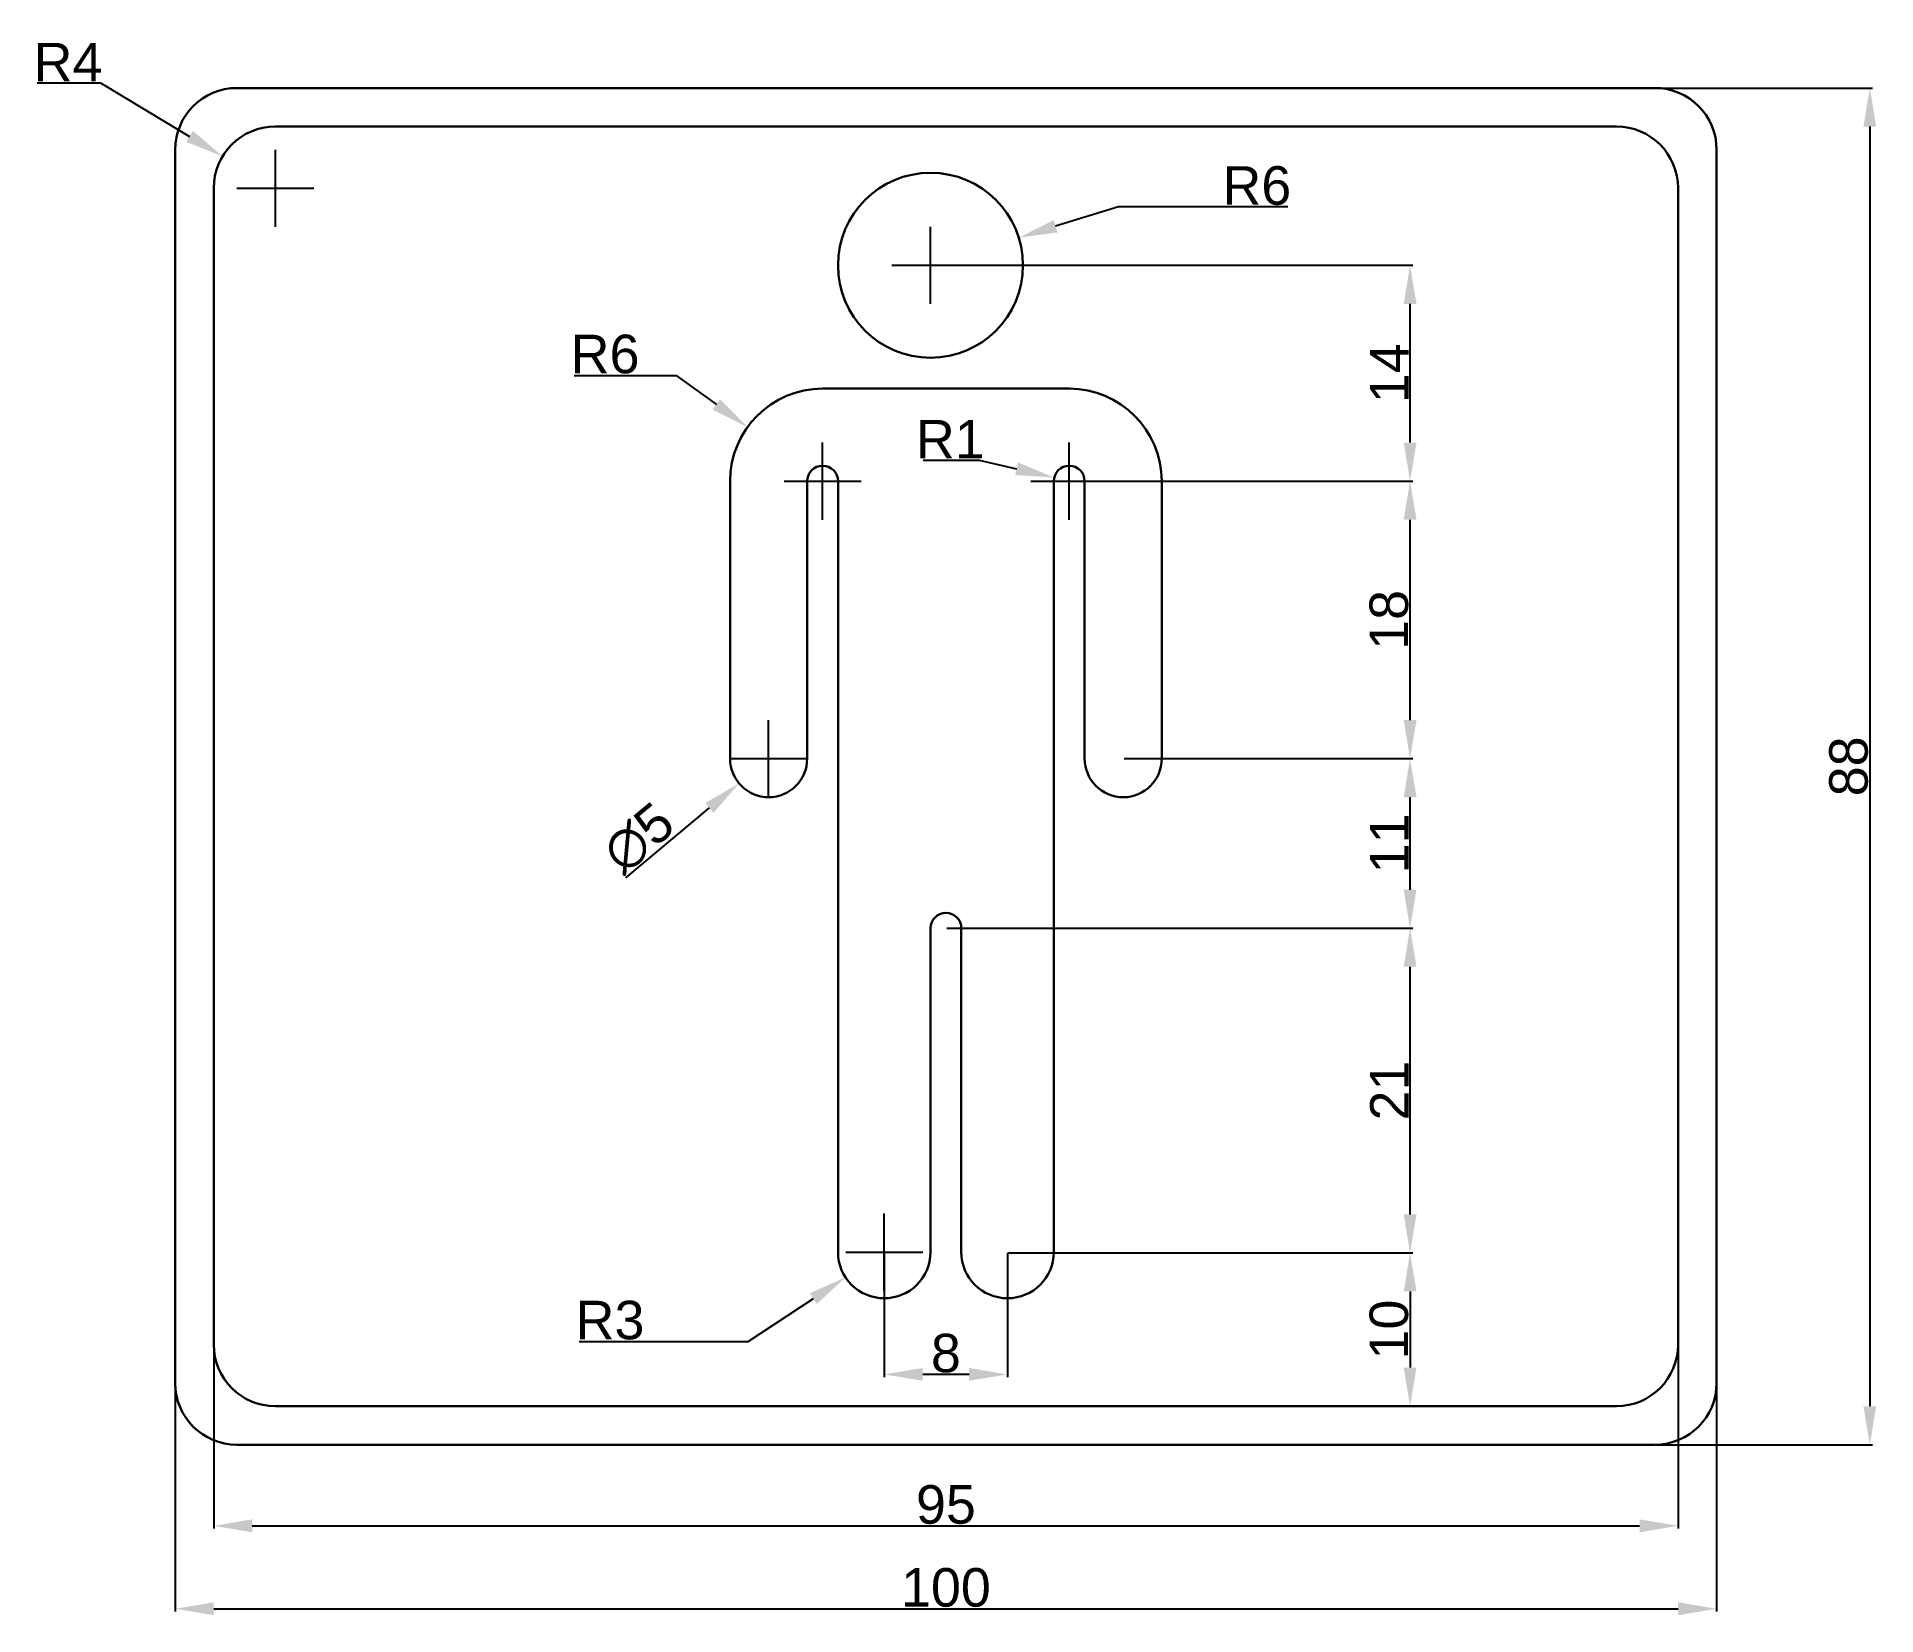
# Model space of a CAD drawing. Header units: inches. Extents: x 6 to 126, y -84 to 18.
import ezdxf

# ---------------------------------------------------------------- set-up
doc = ezdxf.new("R2010")
doc.units = ezdxf.units.IN
doc.header["$MEASUREMENT"] = 0
doc.layers.add('contorno', color=7, linetype='Continuous', lineweight=30)
doc.layers.add('cotas', color=7, linetype='Continuous')
doc.styles.get("Standard").update_dxf_attribs({"font": 'ARIAL.TTF'})
doc.dimstyles.new('Copia de Standard', dxfattribs={"dimtxt": 2.5, "dimasz": 2.5, "dimexe": 0.18, "dimexo": 0.0625, "dimgap": 0.09, "dimtad": 1, "dimtoh": 1, "dimdec": 0, "dimzin": 0, "dimdsep": 46, "dimtxsty": 'Standard', "dimcen": 2.5, "dimadec": 0, "dimazin": 0, "dimtfac": 1, "dimtdec": 0, "dimtofl": 0, "dimtmove": 0, "dimatfit": 3, "dimfxl": 1, "dimtolj": 1, "dimtzin": 0, "dimarcsym": 0})

# ---------------------------------------------------------------- blocks, each defined once
blk = doc.blocks.new('*D1')
at = {"layer": 'cotas', "color": 0, "lineweight": -2}
for p, q in [((76.6, 7.33), (72.52, 6.06)), ((87.58, 7.33), (76.6, 7.33)), ((64.4, 1.03), (64.4, 6.03)), ((61.9, 3.53), (66.9, 3.53))]:
    blk.add_line(p, q, dxfattribs=at)
at = {"layer": 'cotas', "color": 0}
blk.add_solid([(72.39, 6.46), (72.64, 5.66), (70.13, 5.32)], dxfattribs=at)
at = {"layer": 'Defpoints', "color": 0}
for p in [(70.13, 5.32), (64.4, 3.53)]:
    blk.add_point(p, dxfattribs=at)
at = {"layer": 'cotas', "color": 0, "insert": (85.57, 8.69), "char_height": 2.5, "attachment_point": 5}
blk.add_mtext('\\A1;R6', dxfattribs=at)
blk = doc.blocks.new('*D2')
at = {"layer": 'cotas', "color": 0, "lineweight": -2}
for p, q in [((61.4, -62.97), (61.4, -57.97)), ((58.9, -60.47), (63.9, -60.47)), ((52.58, -66.27), (56.81, -63.49)), ((41.6, -66.27), (52.58, -66.27))]:
    blk.add_line(p, q, dxfattribs=at)
at = {"layer": 'cotas', "color": 0}
blk.add_solid([(56.58, -63.14), (57.03, -63.84), (58.89, -62.11)], dxfattribs=at)
at = {"layer": 'Defpoints', "color": 0}
for p in [(61.4, -60.47), (58.89, -62.11)]:
    blk.add_point(p, dxfattribs=at)
at = {"layer": 'cotas', "color": 0, "insert": (43.61, -64.9), "char_height": 2.5, "attachment_point": 5}
blk.add_mtext('\\A1;R3', dxfattribs=at)
blk = doc.blocks.new('*D3')
at = {"layer": 'cotas', "color": 0, "lineweight": -2}
for p, q in [((41.28, -3.61), (47.9, -3.61)), ((47.9, -3.61), (50.51, -5.49)), ((57.4, -12.97), (57.4, -7.97)), ((54.9, -10.47), (59.9, -10.47))]:
    blk.add_line(p, q, dxfattribs=at)
at = {"layer": 'cotas', "color": 0}
blk.add_solid([(50.75, -5.15), (50.26, -5.83), (52.53, -6.96)], dxfattribs=at)
at = {"layer": 'Defpoints', "color": 0}
for p in [(52.53, -6.96), (57.4, -10.47)]:
    blk.add_point(p, dxfattribs=at)
at = {"layer": 'cotas', "color": 0, "insert": (43.29, -2.24), "char_height": 2.5, "attachment_point": 5}
blk.add_mtext('\\A1;R6', dxfattribs=at)
blk = doc.blocks.new('*D4')
at = {"layer": 'cotas', "color": 0, "lineweight": -2}
for p, q in [((53.9, -30.97), (53.9, -25.97)), ((51.4, -28.47), (56.4, -28.47)), ((44.64, -36.19), (50.06, -31.67))]:
    blk.add_line(p, q, dxfattribs=at)
at = {"layer": 'cotas', "color": 0}
blk.add_solid([(49.79, -31.35), (50.33, -31.99), (51.98, -30.07)], dxfattribs=at)
at = {"layer": 'Defpoints', "color": 0}
for p in [(55.82, -26.86), (51.98, -30.07)]:
    blk.add_point(p, dxfattribs=at)
at = {"layer": 'cotas', "color": 0, "insert": (45.47, -33.62), "char_height": 2.5, "attachment_point": 5, "rotation": 39.8095}
blk.add_mtext('\\A1;∅5', dxfattribs=at)
blk = doc.blocks.new('*D5')
at = {"layer": 'cotas', "color": 0, "lineweight": -2}
for p, q in [((61.4, -60.53), (61.4, -68.59)), ((69.4, -60.53), (69.4, -68.59)), ((66.9, -68.41), (63.9, -68.41))]:
    blk.add_line(p, q, dxfattribs=at)
at = {"layer": 'cotas', "color": 0}
for points in [[(63.9, -67.99), (63.9, -68.82), (61.4, -68.41)], [(66.9, -67.99), (66.9, -68.82), (69.4, -68.41)]]:
    blk.add_solid(points, dxfattribs=at)
at = {"layer": 'Defpoints', "color": 0}
for p in [(61.4, -60.47), (69.4, -60.47), (61.4, -68.41)]:
    blk.add_point(p, dxfattribs=at)
at = {"layer": 'cotas', "color": 0, "insert": (65.4, -67.04), "char_height": 2.5, "attachment_point": 5}
blk.add_mtext('\\A1;8', dxfattribs=at)
blk = doc.blocks.new('*D6')
at = {"layer": 'cotas', "color": 0, "lineweight": -2}
for p, q in [((69.46, -60.53), (95.69, -60.53)), ((95.51, -63.03), (95.51, -67.97)), ((77.14, -70.47), (95.69, -70.47))]:
    blk.add_line(p, q, dxfattribs=at)
at = {"layer": 'cotas', "color": 0}
for points in [[(95.1, -63.03), (95.93, -63.03), (95.51, -60.53)], [(95.1, -67.97), (95.93, -67.97), (95.51, -70.47)]]:
    blk.add_solid(points, dxfattribs=at)
at = {"layer": 'Defpoints', "color": 0}
for p in [(69.4, -60.53), (77.08, -70.47), (95.51, -70.47)]:
    blk.add_point(p, dxfattribs=at)
at = {"layer": 'cotas', "color": 0, "insert": (94.15, -65.5), "char_height": 2.5, "attachment_point": 5, "rotation": 90}
blk.add_mtext('\\A1;10', dxfattribs=at)
blk = doc.blocks.new('*D8')
at = {"layer": 'cotas', "color": 0, "lineweight": -2}
for p, q in [((76.96, -28.47), (95.69, -28.47)), ((95.51, -36.97), (95.51, -30.97)), ((65.46, -39.47), (95.69, -39.47))]:
    blk.add_line(p, q, dxfattribs=at)
at = {"layer": 'cotas', "color": 0}
for points in [[(95.1, -30.97), (95.93, -30.97), (95.51, -28.47)], [(95.1, -36.97), (95.93, -36.97), (95.51, -39.47)]]:
    blk.add_solid(points, dxfattribs=at)
at = {"layer": 'Defpoints', "color": 0}
for p in [(76.9, -28.47), (95.51, -28.47), (65.4, -39.47)]:
    blk.add_point(p, dxfattribs=at)
at = {"layer": 'cotas', "color": 0, "insert": (94.17, -33.97), "char_height": 2.5, "attachment_point": 5, "rotation": 90}
blk.add_mtext('\\A1;11', dxfattribs=at)
blk = doc.blocks.new('*D9')
at = {"layer": 'cotas', "color": 0, "lineweight": -2}
for p, q in [((73.46, -10.47), (95.69, -10.47)), ((95.51, -25.97), (95.51, -12.97)), ((76.96, -28.47), (95.69, -28.47))]:
    blk.add_line(p, q, dxfattribs=at)
at = {"layer": 'cotas', "color": 0}
for points in [[(95.1, -12.97), (95.93, -12.97), (95.51, -10.47)], [(95.1, -25.97), (95.93, -25.97), (95.51, -28.47)]]:
    blk.add_solid(points, dxfattribs=at)
at = {"layer": 'Defpoints', "color": 0}
for p in [(73.4, -10.47), (95.51, -10.47), (76.9, -28.47)]:
    blk.add_point(p, dxfattribs=at)
at = {"layer": 'cotas', "color": 0, "insert": (94.15, -19.47), "char_height": 2.5, "attachment_point": 5, "rotation": 90}
blk.add_mtext('\\A1;18', dxfattribs=at)
blk = doc.blocks.new('*D10')
at = {"layer": 'cotas', "color": 0, "lineweight": -2}
for p, q in [((64.46, 3.53), (95.69, 3.53)), ((95.51, -7.97), (95.51, 1.03)), ((73.46, -10.47), (95.69, -10.47))]:
    blk.add_line(p, q, dxfattribs=at)
at = {"layer": 'cotas', "color": 0}
for points in [[(95.1, 1.03), (95.93, 1.03), (95.51, 3.53)], [(95.1, -7.97), (95.93, -7.97), (95.51, -10.47)]]:
    blk.add_solid(points, dxfattribs=at)
at = {"layer": 'Defpoints', "color": 0}
for p in [(64.4, 3.53), (95.51, 3.53), (73.4, -10.47)]:
    blk.add_point(p, dxfattribs=at)
at = {"layer": 'cotas', "color": 0, "insert": (94.17, -3.47), "char_height": 2.5, "attachment_point": 5, "rotation": 90}
blk.add_mtext('\\A1;14', dxfattribs=at)
blk = doc.blocks.new('*D11')
at = {"layer": 'cotas', "color": 0, "lineweight": -2}
for p, q in [((111.46, 15.03), (125.52, 15.03)), ((125.34, 12.53), (125.34, -70.47)), ((111.46, -72.97), (125.52, -72.97))]:
    blk.add_line(p, q, dxfattribs=at)
at = {"layer": 'cotas', "color": 0}
for points in [[(124.92, 12.53), (125.75, 12.53), (125.34, 15.03)], [(124.92, -70.47), (125.75, -70.47), (125.34, -72.97)]]:
    blk.add_solid(points, dxfattribs=at)
at = {"layer": 'Defpoints', "color": 0}
for p in [(111.4, 15.03), (111.4, -72.97), (125.34, -72.97)]:
    blk.add_point(p, dxfattribs=at)
at = {"layer": 'cotas', "color": 0, "insert": (123.97, -28.97), "char_height": 2.5, "attachment_point": 5, "rotation": 90}
blk.add_mtext('\\A1;88', dxfattribs=at)
blk = doc.blocks.new('*D12')
at = {"layer": 'cotas', "color": 0, "lineweight": -2}
for p, q in [((17.9, -66.53), (17.9, -78.41)), ((112.9, -66.53), (112.9, -78.41)), ((20.4, -78.23), (110.4, -78.23))]:
    blk.add_line(p, q, dxfattribs=at)
at = {"layer": 'cotas', "color": 0}
for points in [[(20.4, -77.81), (20.4, -78.65), (17.9, -78.23)], [(110.4, -77.81), (110.4, -78.65), (112.9, -78.23)]]:
    blk.add_solid(points, dxfattribs=at)
at = {"layer": 'Defpoints', "color": 0}
for p in [(17.9, -66.47), (112.9, -66.47), (112.9, -78.23)]:
    blk.add_point(p, dxfattribs=at)
at = {"layer": 'cotas', "color": 0, "insert": (65.4, -76.86), "char_height": 2.5, "attachment_point": 5}
blk.add_mtext('\\A1;95', dxfattribs=at)
blk = doc.blocks.new('*D13')
at = {"layer": 'cotas', "color": 0, "lineweight": -2}
for p, q in [((15.4, -69.03), (15.4, -83.79)), ((115.4, -69.03), (115.4, -83.79)), ((17.9, -83.61), (112.9, -83.61))]:
    blk.add_line(p, q, dxfattribs=at)
at = {"layer": 'cotas', "color": 0}
for points in [[(17.9, -83.19), (17.9, -84.03), (15.4, -83.61)], [(112.9, -83.19), (112.9, -84.03), (115.4, -83.61)]]:
    blk.add_solid(points, dxfattribs=at)
at = {"layer": 'Defpoints', "color": 0}
for p in [(15.4, -68.97), (115.4, -68.97), (115.4, -83.61)]:
    blk.add_point(p, dxfattribs=at)
at = {"layer": 'cotas', "color": 0, "insert": (65.4, -82.24), "char_height": 2.5, "attachment_point": 5}
blk.add_mtext('\\A1;100', dxfattribs=at)
blk = doc.blocks.new('*D14')
at = {"layer": 'cotas', "color": 0, "lineweight": -2}
for p, q in [((6.44, 15.37), (10.55, 15.37)), ((10.55, 15.37), (16.33, 11.89)), ((21.9, 6.03), (21.9, 11.03)), ((19.4, 8.53), (24.4, 8.53))]:
    blk.add_line(p, q, dxfattribs=at)
at = {"layer": 'cotas', "color": 0}
blk.add_solid([(16.55, 12.25), (16.12, 11.53), (18.47, 10.6)], dxfattribs=at)
at = {"layer": 'Defpoints', "color": 0}
for p in [(18.47, 10.6), (21.9, 8.53)]:
    blk.add_point(p, dxfattribs=at)
at = {"layer": 'cotas', "color": 0, "insert": (8.45, 16.71), "char_height": 2.5, "attachment_point": 5}
blk.add_mtext('\\A1;R4', dxfattribs=at)
blk = doc.blocks.new('*D18')
at = {"layer": 'cotas', "color": 0, "lineweight": -2}
for p, q in [((65.46, -39.47), (95.69, -39.47)), ((95.51, -58.03), (95.51, -41.97)), ((69.46, -60.53), (95.69, -60.53))]:
    blk.add_line(p, q, dxfattribs=at)
at = {"layer": 'cotas', "color": 0}
for points in [[(95.1, -41.97), (95.93, -41.97), (95.51, -39.47)], [(95.1, -58.03), (95.93, -58.03), (95.51, -60.53)]]:
    blk.add_solid(points, dxfattribs=at)
at = {"layer": 'Defpoints', "color": 0}
for p in [(65.4, -39.47), (95.51, -39.47), (69.4, -60.53)]:
    blk.add_point(p, dxfattribs=at)
at = {"layer": 'cotas', "color": 0, "insert": (94.17, -50), "char_height": 2.5, "attachment_point": 5, "rotation": 90}
blk.add_mtext('\\A1;21', dxfattribs=at)
blk = doc.blocks.new('*D20')
at = {"layer": 'cotas', "color": 0, "lineweight": -2}
for p, q in [((73.4, -12.97), (73.4, -7.97)), ((63.92, -9.1), (67.56, -9.1)), ((67.56, -9.1), (69.99, -9.67)), ((70.9, -10.47), (75.9, -10.47))]:
    blk.add_line(p, q, dxfattribs=at)
at = {"layer": 'cotas', "color": 0}
blk.add_solid([(70.09, -9.26), (69.9, -10.07), (72.43, -10.24)], dxfattribs=at)
at = {"layer": 'Defpoints', "color": 0}
for p in [(72.43, -10.24), (73.4, -10.47)]:
    blk.add_point(p, dxfattribs=at)
at = {"layer": 'cotas', "color": 0, "insert": (65.69, -7.75), "char_height": 2.5, "attachment_point": 5}
blk.add_mtext('\\A1;R1', dxfattribs=at)

msp = doc.modelspace()

# ---------------------------------------------------------------- linework, layer by layer
at = {"layer": 'contorno'}
for p, q in [((19.4, 15.03), (111.4, 15.03)), ((21.9, 12.53), (108.9, 12.53)), ((15.4, -68.97), (15.4, 11.03)), ((115.4, 11.03), (115.4, -68.97)), ((17.9, -66.47), (17.9, 8.53)), ((112.9, 8.53), (112.9, -66.47)), ((57.4, -4.47), (67.4, -4.47)), ((73.4, -4.47), (63.4, -4.47)), ((51.4, -28.47), (51.4, -10.47)), ((56.4, -10.47), (56.4, -28.47)), ((58.4, -28.47), (58.4, -10.47)), ((72.4, -28.47), (72.4, -10.47)), ((74.4, -10.47), (74.4, -28.47)), ((79.4, -28.47), (79.4, -10.47)), ((58.4, -39.47), (58.4, -28.47)), ((72.4, -39.47), (72.4, -28.47)), ((58.4, -60.47), (58.4, -39.47)), ((64.4, -60.47), (64.4, -39.47)), ((66.4, -60.47), (66.4, -39.47)), ((72.4, -60.47), (72.4, -39.47)), ((108.9, -70.47), (21.9, -70.47)), ((111.4, -72.97), (19.4, -72.97))]:
    msp.add_line(p, q, dxfattribs=at)
msp.add_circle((64.4, 3.53), 6, dxfattribs=at)
for centre, radius, start, end in [((19.4, 11.03), 4, 90, 180), ((111.4, 11.03), 4, 0, 90), ((21.9, 8.53), 4, 90, 180), ((108.9, 8.53), 4, 0, 90), ((57.4, -10.47), 6, 90, 180), ((73.4, -10.47), 6, 0, 90), ((57.4, -10.47), 1, 0, 180), ((73.4, -10.47), 1, 0, 180), ((53.9, -28.47), 2.5, 180, 0), ((76.9, -28.47), 2.5, 180, 0), ((65.4, -39.47), 1, 0, 180), ((65.4, -39.47), 1, 0, 180), ((61.4, -60.47), 3, 180, 0), ((69.4, -60.47), 3, 180, 0), ((21.9, -66.47), 4, 180, 270), ((108.9, -66.47), 4, 270, 0), ((19.4, -68.97), 4, 180, 270), ((111.4, -68.97), 4, 270, 0)]:
    msp.add_arc(centre, radius, start, end, dxfattribs=at)

# ---------------------------------------------------------------- dimensions: what is measured, and where the dimension line sits
at = {"layer": 'cotas'}
for center, mpoint, picture, middle in [((21.9, 8.53), (18.47, 10.6), '*D14', (8.45, 15.37)), ((64.4, 3.53), (70.13, 5.32), '*D1', (85.57, 7.33)), ((57.4, -10.47), (52.53, -6.96), '*D3', (43.29, -3.61)), ((61.4, -60.47), (58.89, -62.11), '*D2', (43.61, -66.27))]:
    dim = msp.add_radius_dim(center=center, mpoint=mpoint, dimstyle='Copia de Standard', dxfattribs=at)
    dim.commit()
    dim.dimension.update_dxf_attribs({"geometry": picture, "text_midpoint": middle, "dimtype": 164})
for base, p1, p2, picture, middle in [((125.34, -72.97), (111.4, 15.03), (111.4, -72.97), '*D11', (123.97, -28.97)), ((95.51, -39.47), (69.4, -60.53), (65.4, -39.47), '*D18', (94.17, -50))]:
    dim = msp.add_linear_dim(base=base, p1=p1, p2=p2, angle=90, dimstyle='Copia de Standard', dxfattribs=at)
    dim.commit()
    dim.dimension.update_dxf_attribs({"geometry": picture, "text_midpoint": middle})
for base, p1, p2, picture, middle in [((95.51, 3.53), (73.4, -10.47), (64.4, 3.53), '*D10', (94.17, -3.47)), ((95.51, -10.47), (76.9, -28.47), (73.4, -10.47), '*D9', (94.15, -19.47)), ((95.51, -28.47), (65.4, -39.47), (76.9, -28.47), '*D8', (94.17, -33.97))]:
    dim = msp.add_linear_dim(base=base, p1=p1, p2=p2, angle=90, dimstyle='Copia de Standard', override={"dimtmove": 1}, dxfattribs=at)
    dim.commit()
    dim.dimension.update_dxf_attribs({"geometry": picture, "text_midpoint": middle})
dim = msp.add_radius_dim(center=(73.4, -10.47), mpoint=(72.43, -10.24), dimstyle='Copia de Standard', dxfattribs=at)
dim.commit()
dim.dimension.update_dxf_attribs({"geometry": '*D20', "text_midpoint": (65.69, -7.75)})
dim = msp.add_diameter_dim_2p(p1=(55.82, -26.86), p2=(51.98, -30.07), dimstyle='Copia de Standard', dxfattribs=at)
dim.commit()
dim.dimension.update_dxf_attribs({"geometry": '*D4', "text_midpoint": (45.47, -33.62)})
for base, p1, p2, picture, middle in [((61.4, -68.41), (69.4, -60.47), (61.4, -60.47), '*D5', (65.4, -67.04)), ((112.9, -78.23), (17.9, -66.47), (112.9, -66.47), '*D12', (65.4, -76.86)), ((115.4, -83.61), (15.4, -68.97), (115.4, -68.97), '*D13', (65.4, -82.24))]:
    dim = msp.add_linear_dim(base=base, p1=p1, p2=p2, dimstyle='Copia de Standard', dxfattribs=at)
    dim.commit()
    dim.dimension.update_dxf_attribs({"geometry": picture, "text_midpoint": middle})
dim = msp.add_linear_dim(base=(95.51, -70.47), p1=(69.4, -60.53), p2=(77.08, -70.47), angle=90, dimstyle='Copia de Standard', dxfattribs=at)
dim.commit()
dim.dimension.update_dxf_attribs({"geometry": '*D6', "text_midpoint": (95.51, -65.5), "dimtype": 160})

doc.saveas('drawing.dxf')
